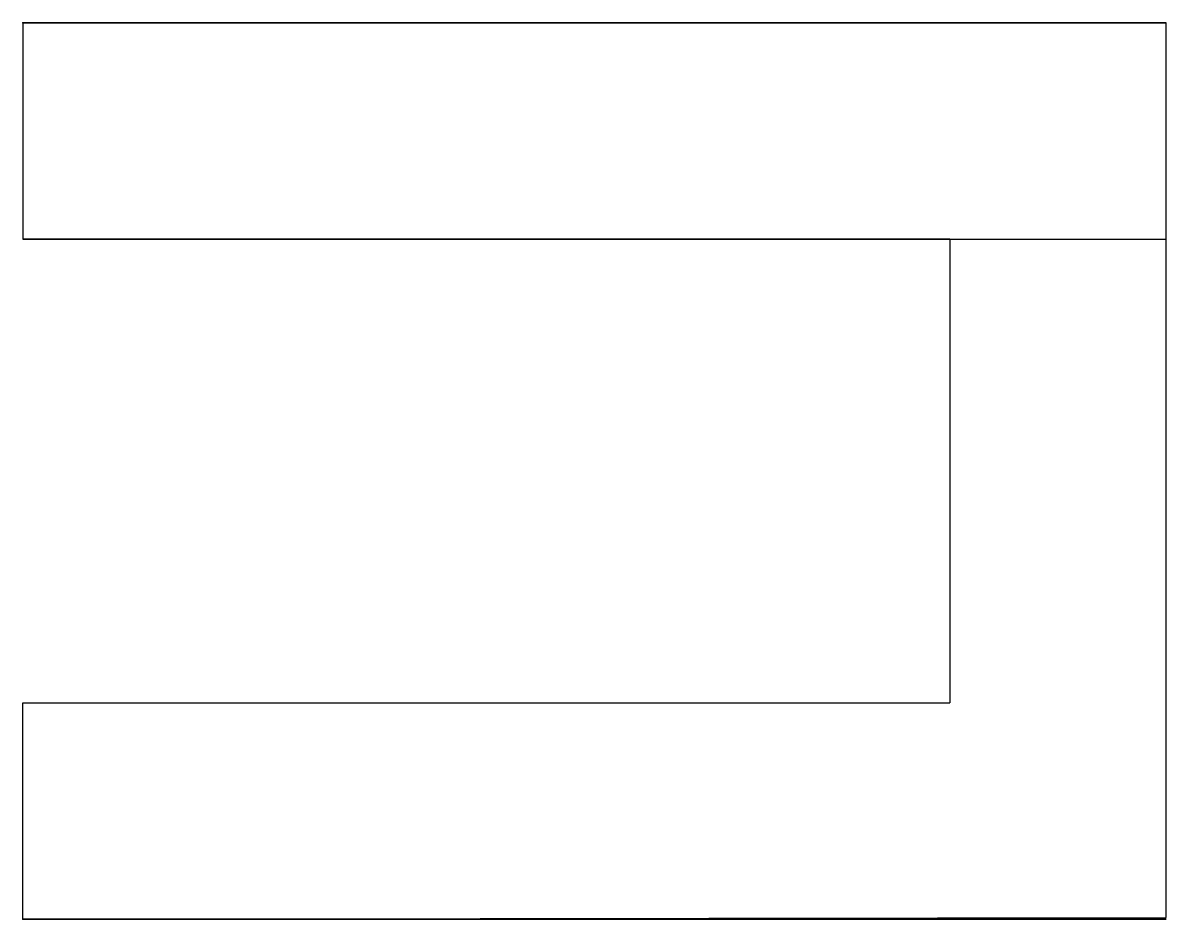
# Model space of a CAD drawing. Header units: centimetres. Extents: x 0 to 3.7, y 0 to 2.9.
import ezdxf

# ---------------------------------------------------------------- set-up
doc = ezdxf.new("R2010")
doc.units = ezdxf.units.CM
doc.header["$MEASUREMENT"] = 0
for name, color, linetype in [('gum holder v1_Sketch1', 7, 'Continuous'), ('gum holder v1_Sketch2', 7, 'Continuous'), ('gum holder v1_Sketch3', 7, 'Continuous'), ('gum holder v1_Sketch4', 7, 'Continuous'), ('gum holder v1_Sketch5', 7, 'Continuous'), ('gum holder v1_Sketch6', 7, 'Continuous')]:
    doc.layers.add(name, color=color, linetype=linetype)

msp = doc.modelspace()

# ---------------------------------------------------------------- linework, layer by layer
at = {"layer": 'gum holder v1_Sketch1'}
for p, q in [((0, 2.9), (0, 2.2)), ((0, 2.9), (3.7, 2.9)), ((3.7, 2.9), (0, 2.9)), ((3.7, 0.005), (3.7, 2.9)), ((0, 2.2), (3, 2.2)), ((3, 2.2), (0, 2.2)), ((3, 2.2), (3.7, 2.2)), ((3, 2.2), (3, 0.7)), ((0, 0), (0, 0.7)), ((0, 0.7), (3, 0.7)), ((0, 0.7), (3, 0.7)), ((0, 0), (3.7, 0.005))]:
    msp.add_line(p, q, dxfattribs=at)
msp.add_point((0, 0), dxfattribs=at)
at = {"layer": 'gum holder v1_Sketch2'}
msp.add_point((0, 0), dxfattribs=at)
at = {"layer": 'gum holder v1_Sketch3'}
for p, q in [((0, 2.9, 2.9), (3.7002, 2.9, 2.9)), ((3.7, 2.9), (0, 2.9)), ((0, 2.9, 2.9), (3.6999, 2.9, 1.3719)), ((0, 2.9), (3.7, 2.9)), ((3.7002, 2.9, 2.9), (3.6999, 2.9, 1.3719))]:
    msp.add_line(p, q, dxfattribs=at)
msp.add_point((1.85, 2.9, 1.45), dxfattribs=at)
at = {"layer": 'gum holder v1_Sketch4'}
for p, q in [((0, 0, 2.4), (3.7, 0, 2.4)), ((0, 0), (3.7, 0)), ((3.7, 0, 0.874), (0, 0, 2.4)), ((3.7, 0, 2.4), (3.7, 0, 0.874))]:
    msp.add_line(p, q, dxfattribs=at)
msp.add_point((0, 0), dxfattribs=at)
at = {"layer": 'gum holder v1_Sketch5'}
msp.add_point((0, 0), dxfattribs=at)
at = {"layer": 'gum holder v1_Sketch6'}
for p, q in [((3.7, 2.9), (0, 2.9)), ((0, 2.9, 2.9), (3.6999, 2.9, 1.3719)), ((0, 2.9), (0, 2.9, 2.9)), ((0, 2.9, 2.9), (3.6999, 2.9, 1.3719)), ((3.7, 2.9, 1.7721), (0, 2.9, 2.9)), ((3.6999, 2.9, 1.3719), (3.7, 2.9, 1.3719)), ((3.6999, 2.9, 1.3719), (3.7, 2.9, 1.7721)), ((3.7, 2.9, 1.3719), (3.7, 2.9))]:
    msp.add_line(p, q, dxfattribs=at)
msp.add_point((0, 2.9), dxfattribs=at)

doc.saveas('drawing.dxf')
